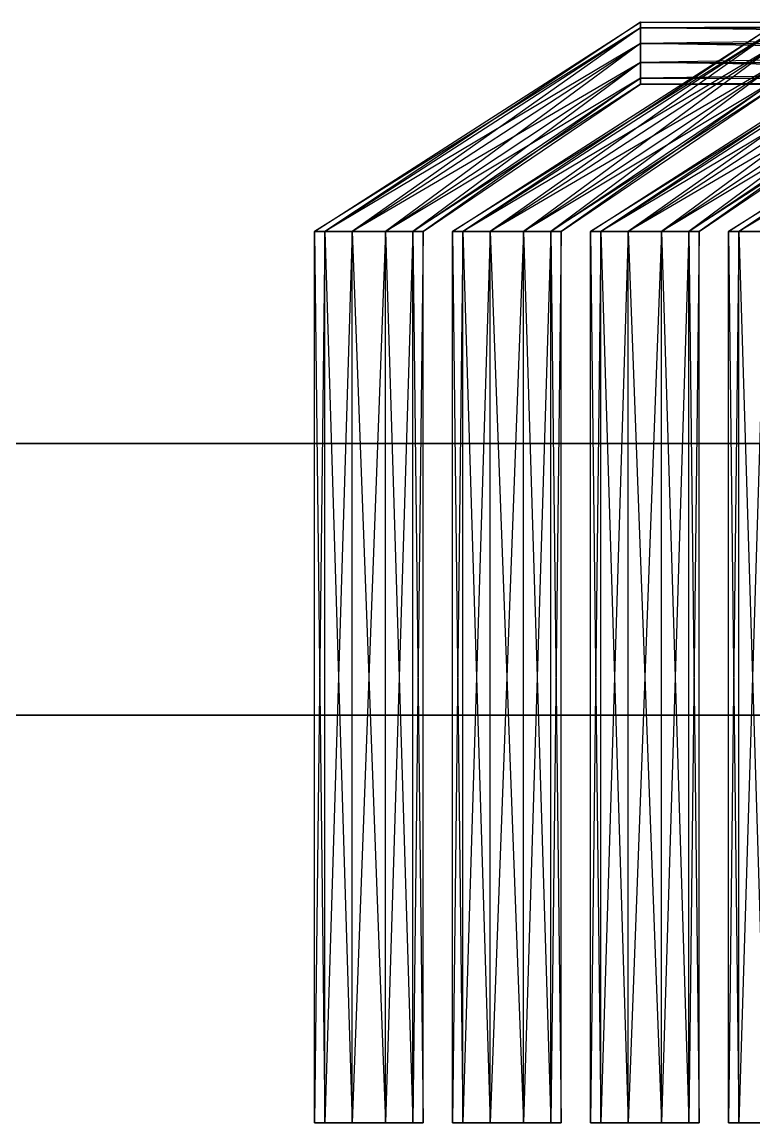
# Model space of a CAD drawing. Extents: x -2 to 217, y -2 to 10.
# Drawn here: x 157.728 to 160.422, y -2 to 2.05 of the extents above; entities that cross this region are included whole.
import ezdxf

# ---------------------------------------------------------------- set-up
doc = ezdxf.new("R2010")
doc.units = 0
doc.layers.add('UB3D', color=1, linetype='CONTINUOUS')

msp = doc.modelspace()

# ---------------------------------------------------------------- linework, layer by layer
at = {"layer": 'UB3D', "color": 254}
for points in [[(160.004, 2.02831, -73.0344), (158.804, 1.280011, -73.152), (160.004, 2.050101, -73.152)], [(158.804, 1.280011, -73.152), (160.004, 2.050101, -73.152), (158.8422, 1.280011, -73.2696)], [(158.8422, 1.280011, -73.0344), (160.004, 2.02831, -73.0344), (158.804, 1.280011, -73.152)], [(160.004, 2.050101, -73.152), (158.8422, 1.280011, -73.2696), (160.004, 2.02831, -73.2696)], [(160.004, 1.971266, -72.9618), (158.8422, 1.280011, -73.0344), (160.004, 2.02831, -73.0344)], [(158.8422, 1.280011, -73.2696), (160.004, 2.02831, -73.2696), (158.9422, 1.280011, -73.3422)], [(160.004, 2.02831, -73.2696), (158.9422, 1.280011, -73.3422), (160.004, 1.971266, -73.3422)], [(160.512, 2.02831, -79.1304), (159.312, 1.280011, -79.248), (160.512, 2.050101, -79.248)], [(159.312, 1.280011, -79.248), (160.512, 2.050101, -79.248), (159.3502, 1.280011, -79.3656)], [(160.512, 2.02831, -35.9504), (159.312, 1.280011, -36.068), (160.512, 2.050101, -36.068)], [(159.312, 1.280011, -36.068), (160.512, 2.050101, -36.068), (159.3502, 1.280011, -36.1856)], [(160.512, 2.02831, 3.1656), (159.312, 1.280011, 3.048), (160.512, 2.050101, 3.048)], [(159.312, 1.280011, 3.048), (160.512, 2.050101, 3.048), (159.3502, 1.280011, 2.9304)], [(159.3502, 1.280011, -79.1304), (160.512, 2.02831, -79.1304), (159.312, 1.280011, -79.248)], [(159.3502, 1.280011, -35.9504), (160.512, 2.02831, -35.9504), (159.312, 1.280011, -36.068)], [(159.3502, 1.280011, 3.1656), (160.512, 2.02831, 3.1656), (159.312, 1.280011, 3.048)], [(160.512, 2.050101, -79.248), (159.3502, 1.280011, -79.3656), (160.512, 2.02831, -79.3656)], [(160.512, 2.050101, -36.068), (159.3502, 1.280011, -36.1856), (160.512, 2.02831, -36.1856)], [(160.512, 2.050101, 3.048), (159.3502, 1.280011, 2.9304), (160.512, 2.02831, 2.9304)], [(160.512, 1.971266, -79.0578), (159.3502, 1.280011, -79.1304), (160.512, 2.02831, -79.1304)], [(159.3502, 1.280011, -79.3656), (160.512, 2.02831, -79.3656), (159.4502, 1.280011, -79.4382)], [(160.512, 1.971266, -35.8778), (159.3502, 1.280011, -35.9504), (160.512, 2.02831, -35.9504)], [(159.3502, 1.280011, -36.1856), (160.512, 2.02831, -36.1856), (159.4502, 1.280011, -36.2582)], [(160.512, 1.971266, 3.2382), (159.3502, 1.280011, 3.1656), (160.512, 2.02831, 3.1656)], [(159.3502, 1.280011, 2.9304), (160.512, 2.02831, 2.9304), (159.4502, 1.280011, 2.8578)], [(160.512, 2.02831, -79.3656), (159.4502, 1.280011, -79.4382), (160.512, 1.971266, -79.4382)], [(160.512, 2.02831, -36.1856), (159.4502, 1.280011, -36.2582), (160.512, 1.971266, -36.2582)], [(160.512, 2.02831, 2.9304), (159.4502, 1.280011, 2.8578), (160.512, 1.971266, 2.8578)], [(161.02, 2.02831, -42.0464), (159.82, 1.280011, -42.164), (161.02, 2.050101, -42.164)], [(159.82, 1.280011, -42.164), (161.02, 2.050101, -42.164), (159.8582, 1.280011, -42.2816)], [(161.02, 2.02831, -2.9304), (159.82, 1.280011, -3.048), (161.02, 2.050101, -3.048)], [(159.82, 1.280011, -3.048), (161.02, 2.050101, -3.048), (159.8582, 1.280011, -3.1656)], [(161.02, 2.02831, 42.2816), (159.82, 1.280011, 42.164), (161.02, 2.050101, 42.164)], [(159.82, 1.280011, 42.164), (161.02, 2.050101, 42.164), (159.8582, 1.280011, 42.0464)], [(159.8582, 1.280011, -42.0464), (161.02, 2.02831, -42.0464), (159.82, 1.280011, -42.164)], [(159.8582, 1.280011, -2.9304), (161.02, 2.02831, -2.9304), (159.82, 1.280011, -3.048)], [(159.8582, 1.280011, 42.2816), (161.02, 2.02831, 42.2816), (159.82, 1.280011, 42.164)], [(161.02, 2.050101, -42.164), (159.8582, 1.280011, -42.2816), (161.02, 2.02831, -42.2816)], [(161.02, 2.050101, -3.048), (159.8582, 1.280011, -3.1656), (161.02, 2.02831, -3.1656)], [(161.02, 2.050101, 42.164), (159.8582, 1.280011, 42.0464), (161.02, 2.02831, 42.0464)], [(161.02, 1.971266, -41.9738), (159.8582, 1.280011, -42.0464), (161.02, 2.02831, -42.0464)], [(159.8582, 1.280011, -42.2816), (161.02, 2.02831, -42.2816), (159.9582, 1.280011, -42.3542)], [(161.02, 1.971266, -2.8578), (159.8582, 1.280011, -2.9304), (161.02, 2.02831, -2.9304)], [(159.8582, 1.280011, -3.1656), (161.02, 2.02831, -3.1656), (159.9582, 1.280011, -3.2382)], [(161.02, 1.971266, 42.3542), (159.8582, 1.280011, 42.2816), (161.02, 2.02831, 42.2816)], [(159.8582, 1.280011, 42.0464), (161.02, 2.02831, 42.0464), (159.9582, 1.280011, 41.9738)], [(161.02, 2.02831, -42.2816), (159.9582, 1.280011, -42.3542), (161.02, 1.971266, -42.3542)], [(161.02, 2.02831, -3.1656), (159.9582, 1.280011, -3.2382), (161.02, 1.971266, -3.2382)], [(161.02, 2.02831, 42.0464), (159.9582, 1.280011, 41.9738), (161.02, 1.971266, 41.9738)], [(160.004, 2.02831, -73.0344), (164.004, 2.02831, -73.0344), (160.004, 2.050101, -73.152)], [(164.004, 2.02831, -73.0344), (160.004, 2.050101, -73.152), (164.004, 2.050101, -73.152)], [(160.004, 2.050101, -73.152), (164.004, 2.050101, -73.152), (160.004, 2.02831, -73.2696)], [(164.004, 2.050101, -73.152), (160.004, 2.02831, -73.2696), (164.004, 2.02831, -73.2696)], [(160.004, 1.971266, -72.9618), (164.004, 1.971266, -72.9618), (160.004, 2.02831, -73.0344)], [(164.004, 1.971266, -72.9618), (160.004, 2.02831, -73.0344), (164.004, 2.02831, -73.0344)], [(160.004, 2.02831, -73.2696), (164.004, 2.02831, -73.2696), (160.004, 1.971266, -73.3422)], [(164.004, 2.02831, -73.2696), (160.004, 1.971266, -73.3422), (164.004, 1.971266, -73.3422)], [(161.528, 2.02831, 36.1856), (160.328, 1.280011, 36.068), (161.528, 2.050101, 36.068)], [(160.328, 1.280011, 36.068), (161.528, 2.050101, 36.068), (160.3662, 1.280011, 35.9504)], [(160.3662, 1.280011, 36.1856), (161.528, 2.02831, 36.1856), (160.328, 1.280011, 36.068)], [(161.528, 2.050101, 36.068), (160.3662, 1.280011, 35.9504), (161.528, 2.02831, 35.9504)], [(161.528, 1.971266, 36.2582), (160.3662, 1.280011, 36.1856), (161.528, 2.02831, 36.1856)], [(160.3662, 1.280011, 35.9504), (161.528, 2.02831, 35.9504), (160.4662, 1.280011, 35.8778)], [(158.9422, 1.280011, -72.9618), (160.004, 1.971266, -72.9618), (158.8422, 1.280011, -73.0344)], [(160.004, 1.90076, -72.9618), (158.9422, 1.280011, -72.9618), (160.004, 1.971266, -72.9618)], [(158.9422, 1.280011, -73.3422), (160.004, 1.971266, -73.3422), (159.0658, 1.280011, -73.3422)], [(160.004, 1.971266, -73.3422), (159.0658, 1.280011, -73.3422), (160.004, 1.90076, -73.3422)], [(159.4502, 1.280011, -79.0578), (160.512, 1.971266, -79.0578), (159.3502, 1.280011, -79.1304)], [(159.4502, 1.280011, -35.8778), (160.512, 1.971266, -35.8778), (159.3502, 1.280011, -35.9504)], [(159.4502, 1.280011, 3.2382), (160.512, 1.971266, 3.2382), (159.3502, 1.280011, 3.1656)], [(160.512, 1.90076, -79.0578), (159.4502, 1.280011, -79.0578), (160.512, 1.971266, -79.0578)], [(159.4502, 1.280011, -79.4382), (160.512, 1.971266, -79.4382), (159.5738, 1.280011, -79.4382)], [(160.512, 1.90076, -35.8778), (159.4502, 1.280011, -35.8778), (160.512, 1.971266, -35.8778)], [(159.4502, 1.280011, -36.2582), (160.512, 1.971266, -36.2582), (159.5738, 1.280011, -36.2582)], [(160.512, 1.90076, 3.2382), (159.4502, 1.280011, 3.2382), (160.512, 1.971266, 3.2382)], [(159.4502, 1.280011, 2.8578), (160.512, 1.971266, 2.8578), (159.5738, 1.280011, 2.8578)], [(160.512, 1.971266, -79.4382), (159.5738, 1.280011, -79.4382), (160.512, 1.90076, -79.4382)], [(160.512, 1.971266, -36.2582), (159.5738, 1.280011, -36.2582), (160.512, 1.90076, -36.2582)], [(160.512, 1.971266, 2.8578), (159.5738, 1.280011, 2.8578), (160.512, 1.90076, 2.8578)], [(159.9582, 1.280011, -41.9738), (161.02, 1.971266, -41.9738), (159.8582, 1.280011, -42.0464)], [(159.9582, 1.280011, -2.8578), (161.02, 1.971266, -2.8578), (159.8582, 1.280011, -2.9304)], [(159.9582, 1.280011, 42.3542), (161.02, 1.971266, 42.3542), (159.8582, 1.280011, 42.2816)], [(161.02, 1.90076, -41.9738), (159.9582, 1.280011, -41.9738), (161.02, 1.971266, -41.9738)], [(159.9582, 1.280011, -42.3542), (161.02, 1.971266, -42.3542), (160.0818, 1.280011, -42.3542)], [(161.02, 1.90076, -2.8578), (159.9582, 1.280011, -2.8578), (161.02, 1.971266, -2.8578)], [(159.9582, 1.280011, -3.2382), (161.02, 1.971266, -3.2382), (160.0818, 1.280011, -3.2382)], [(161.02, 1.90076, 42.3542), (159.9582, 1.280011, 42.3542), (161.02, 1.971266, 42.3542)], [(159.9582, 1.280011, 41.9738), (161.02, 1.971266, 41.9738), (160.0818, 1.280011, 41.9738)], [(160.004, 1.90076, -72.9618), (164.004, 1.90076, -72.9618), (160.004, 1.971266, -72.9618)], [(164.004, 1.90076, -72.9618), (160.004, 1.971266, -72.9618), (164.004, 1.971266, -72.9618)], [(160.004, 1.971266, -73.3422), (164.004, 1.971266, -73.3422), (160.004, 1.90076, -73.3422)], [(164.004, 1.971266, -73.3422), (160.004, 1.90076, -73.3422), (164.004, 1.90076, -73.3422)], [(161.02, 1.971266, -42.3542), (160.0818, 1.280011, -42.3542), (161.02, 1.90076, -42.3542)], [(161.02, 1.971266, -3.2382), (160.0818, 1.280011, -3.2382), (161.02, 1.90076, -3.2382)], [(161.02, 1.971266, 41.9738), (160.0818, 1.280011, 41.9738), (161.02, 1.90076, 41.9738)], [(160.4662, 1.280011, 36.2582), (161.528, 1.971266, 36.2582), (160.3662, 1.280011, 36.1856)], [(159.0658, 1.280011, -72.9618), (160.004, 1.90076, -72.9618), (158.9422, 1.280011, -72.9618)], [(160.004, 1.843716, -73.0344), (159.0658, 1.280011, -72.9618), (160.004, 1.90076, -72.9618)], [(159.0658, 1.280011, -73.3422), (160.004, 1.90076, -73.3422), (159.1658, 1.280011, -73.2696)], [(160.004, 1.90076, -73.3422), (159.1658, 1.280011, -73.2696), (160.004, 1.843716, -73.2696)], [(159.5738, 1.280011, -79.0578), (160.512, 1.90076, -79.0578), (159.4502, 1.280011, -79.0578)], [(159.5738, 1.280011, -35.8778), (160.512, 1.90076, -35.8778), (159.4502, 1.280011, -35.8778)], [(159.5738, 1.280011, 3.2382), (160.512, 1.90076, 3.2382), (159.4502, 1.280011, 3.2382)], [(160.512, 1.843716, -79.1304), (159.5738, 1.280011, -79.0578), (160.512, 1.90076, -79.0578)], [(159.5738, 1.280011, -79.4382), (160.512, 1.90076, -79.4382), (159.6738, 1.280011, -79.3656)], [(160.512, 1.843716, -35.9504), (159.5738, 1.280011, -35.8778), (160.512, 1.90076, -35.8778)], [(159.5738, 1.280011, -36.2582), (160.512, 1.90076, -36.2582), (159.6738, 1.280011, -36.1856)], [(160.512, 1.843716, 3.1656), (159.5738, 1.280011, 3.2382), (160.512, 1.90076, 3.2382)], [(159.5738, 1.280011, 2.8578), (160.512, 1.90076, 2.8578), (159.6738, 1.280011, 2.9304)], [(160.512, 1.90076, -79.4382), (159.6738, 1.280011, -79.3656), (160.512, 1.843716, -79.3656)], [(160.512, 1.90076, -36.2582), (159.6738, 1.280011, -36.1856), (160.512, 1.843716, -36.1856)], [(160.512, 1.90076, 2.8578), (159.6738, 1.280011, 2.9304), (160.512, 1.843716, 2.9304)], [(160.0818, 1.280011, -41.9738), (161.02, 1.90076, -41.9738), (159.9582, 1.280011, -41.9738)], [(160.0818, 1.280011, -2.8578), (161.02, 1.90076, -2.8578), (159.9582, 1.280011, -2.8578)], [(160.0818, 1.280011, 42.3542), (161.02, 1.90076, 42.3542), (159.9582, 1.280011, 42.3542)], [(160.004, 1.843716, -73.0344), (164.004, 1.843716, -73.0344), (160.004, 1.90076, -72.9618)], [(164.004, 1.843716, -73.0344), (160.004, 1.90076, -72.9618), (164.004, 1.90076, -72.9618)], [(160.004, 1.90076, -73.3422), (164.004, 1.90076, -73.3422), (160.004, 1.843716, -73.2696)], [(164.004, 1.90076, -73.3422), (160.004, 1.843716, -73.2696), (164.004, 1.843716, -73.2696)], [(161.02, 1.843716, -42.0464), (160.0818, 1.280011, -41.9738), (161.02, 1.90076, -41.9738)], [(160.0818, 1.280011, -42.3542), (161.02, 1.90076, -42.3542), (160.1818, 1.280011, -42.2816)], [(161.02, 1.843716, -2.9304), (160.0818, 1.280011, -2.8578), (161.02, 1.90076, -2.8578)], [(160.0818, 1.280011, -3.2382), (161.02, 1.90076, -3.2382), (160.1818, 1.280011, -3.1656)], [(161.02, 1.843716, 42.2816), (160.0818, 1.280011, 42.3542), (161.02, 1.90076, 42.3542)], [(160.0818, 1.280011, 41.9738), (161.02, 1.90076, 41.9738), (160.1818, 1.280011, 42.0464)], [(161.02, 1.90076, -42.3542), (160.1818, 1.280011, -42.2816), (161.02, 1.843716, -42.2816)], [(161.02, 1.90076, -3.2382), (160.1818, 1.280011, -3.1656), (161.02, 1.843716, -3.1656)], [(161.02, 1.90076, 41.9738), (160.1818, 1.280011, 42.0464), (161.02, 1.843716, 42.0464)], [(159.1658, 1.280011, -73.152), (160.004, 1.843716, -73.0344), (159.0658, 1.280011, -72.9618)], [(160.004, 1.821926, -73.152), (159.1658, 1.280011, -73.152), (160.004, 1.843716, -73.0344)], [(159.1658, 1.280011, -73.2696), (160.004, 1.843716, -73.2696), (159.204, 1.280011, -73.152)], [(160.004, 1.843716, -73.2696), (159.204, 1.280011, -73.152), (160.004, 1.821926, -73.152)], [(159.6738, 1.280011, -79.248), (160.512, 1.843716, -79.1304), (159.5738, 1.280011, -79.0578)], [(159.6738, 1.280011, -36.068), (160.512, 1.843716, -35.9504), (159.5738, 1.280011, -35.8778)], [(159.6738, 1.280011, 3.048), (160.512, 1.843716, 3.1656), (159.5738, 1.280011, 3.2382)], [(160.512, 1.821926, -79.248), (159.6738, 1.280011, -79.248), (160.512, 1.843716, -79.1304)], [(159.6738, 1.280011, -79.3656), (160.512, 1.843716, -79.3656), (159.712, 1.280011, -79.248)], [(160.512, 1.821926, -36.068), (159.6738, 1.280011, -36.068), (160.512, 1.843716, -35.9504)], [(159.6738, 1.280011, -36.1856), (160.512, 1.843716, -36.1856), (159.712, 1.280011, -36.068)], [(160.512, 1.821926, 3.048), (159.6738, 1.280011, 3.048), (160.512, 1.843716, 3.1656)], [(159.6738, 1.280011, 2.9304), (160.512, 1.843716, 2.9304), (159.712, 1.280011, 3.048)], [(160.512, 1.843716, -79.3656), (159.712, 1.280011, -79.248), (160.512, 1.821926, -79.248)], [(160.512, 1.843716, -36.1856), (159.712, 1.280011, -36.068), (160.512, 1.821926, -36.068)], [(160.512, 1.843716, 2.9304), (159.712, 1.280011, 3.048), (160.512, 1.821926, 3.048)], [(160.004, 1.821926, -73.152), (164.004, 1.821926, -73.152), (160.004, 1.843716, -73.0344)], [(164.004, 1.821926, -73.152), (160.004, 1.843716, -73.0344), (164.004, 1.843716, -73.0344)], [(160.004, 1.843716, -73.2696), (164.004, 1.843716, -73.2696), (160.004, 1.821926, -73.152)], [(164.004, 1.843716, -73.2696), (160.004, 1.821926, -73.152), (164.004, 1.821926, -73.152)], [(160.1818, 1.280011, -42.164), (161.02, 1.843716, -42.0464), (160.0818, 1.280011, -41.9738)], [(160.1818, 1.280011, -3.048), (161.02, 1.843716, -2.9304), (160.0818, 1.280011, -2.8578)], [(160.1818, 1.280011, 42.164), (161.02, 1.843716, 42.2816), (160.0818, 1.280011, 42.3542)], [(161.02, 1.821926, -42.164), (160.1818, 1.280011, -42.164), (161.02, 1.843716, -42.0464)], [(160.1818, 1.280011, -42.2816), (161.02, 1.843716, -42.2816), (160.22, 1.280011, -42.164)], [(161.02, 1.821926, -3.048), (160.1818, 1.280011, -3.048), (161.02, 1.843716, -2.9304)], [(160.1818, 1.280011, -3.1656), (161.02, 1.843716, -3.1656), (160.22, 1.280011, -3.048)], [(161.02, 1.821926, 42.164), (160.1818, 1.280011, 42.164), (161.02, 1.843716, 42.2816)], [(160.1818, 1.280011, 42.0464), (161.02, 1.843716, 42.0464), (160.22, 1.280011, 42.164)], [(161.02, 1.843716, -42.2816), (160.22, 1.280011, -42.164), (161.02, 1.821926, -42.164)], [(161.02, 1.843716, -3.1656), (160.22, 1.280011, -3.048), (161.02, 1.821926, -3.048)], [(161.02, 1.843716, 42.0464), (160.22, 1.280011, 42.164), (161.02, 1.821926, 42.164)], [(159.204, 1.280011, -73.152), (160.004, 1.821926, -73.152), (159.1658, 1.280011, -73.152)], [(159.712, 1.280011, -79.248), (160.512, 1.821926, -79.248), (159.6738, 1.280011, -79.248)], [(159.712, 1.280011, -36.068), (160.512, 1.821926, -36.068), (159.6738, 1.280011, -36.068)], [(159.712, 1.280011, 3.048), (160.512, 1.821926, 3.048), (159.6738, 1.280011, 3.048)], [(160.22, 1.280011, -42.164), (161.02, 1.821926, -42.164), (160.1818, 1.280011, -42.164)], [(160.22, 1.280011, -3.048), (161.02, 1.821926, -3.048), (160.1818, 1.280011, -3.048)], [(160.22, 1.280011, 42.164), (161.02, 1.821926, 42.164), (160.1818, 1.280011, 42.164)], [(158.8422, -2, -73.0344), (158.8422, 1.280011, -73.0344), (158.804, -2, -73.152)], [(158.8422, 1.280011, -73.0344), (158.804, -2, -73.152), (158.804, 1.280011, -73.152)], [(158.804, -2, -73.152), (158.804, 1.280011, -73.152), (158.8422, -2, -73.2696)], [(158.804, 1.280011, -73.152), (158.8422, -2, -73.2696), (158.8422, 1.280011, -73.2696)], [(158.9422, -2, -72.9618), (158.9422, 1.280011, -72.9618), (158.8422, -2, -73.0344)], [(158.9422, 1.280011, -72.9618), (158.8422, -2, -73.0344), (158.8422, 1.280011, -73.0344)], [(158.8422, -2, -73.2696), (158.8422, 1.280011, -73.2696), (158.9422, -2, -73.3422)], [(158.8422, 1.280011, -73.2696), (158.9422, -2, -73.3422), (158.9422, 1.280011, -73.3422)], [(159.0658, -2, -72.9618), (159.0658, 1.280011, -72.9618), (158.9422, -2, -72.9618)], [(159.0658, 1.280011, -72.9618), (158.9422, -2, -72.9618), (158.9422, 1.280011, -72.9618)], [(158.9422, -2, -73.3422), (158.9422, 1.280011, -73.3422), (159.0658, -2, -73.3422)], [(158.9422, 1.280011, -73.3422), (159.0658, -2, -73.3422), (159.0658, 1.280011, -73.3422)], [(159.1658, -2, -73.0344), (159.1658, 1.280011, -73.152), (159.0658, -2, -72.9618)], [(159.1658, 1.280011, -73.152), (159.0658, -2, -72.9618), (159.0658, 1.280011, -72.9618)], [(159.0658, -2, -73.3422), (159.0658, 1.280011, -73.3422), (159.1658, -2, -73.2696)], [(159.0658, 1.280011, -73.3422), (159.1658, -2, -73.2696), (159.1658, 1.280011, -73.2696)], [(159.204, -2, -73.152), (159.204, 1.280011, -73.152), (159.1658, -2, -73.0344)], [(159.204, 1.280011, -73.152), (159.1658, -2, -73.0344), (159.1658, 1.280011, -73.152)], [(159.1658, -2, -73.2696), (159.1658, 1.280011, -73.2696), (159.204, -2, -73.152)], [(159.1658, 1.280011, -73.2696), (159.204, -2, -73.152), (159.204, 1.280011, -73.152)], [(159.3502, -2, -79.1304), (159.3502, 1.280011, -79.1304), (159.312, -2, -79.248)], [(159.3502, 1.280011, -79.1304), (159.312, -2, -79.248), (159.312, 1.280011, -79.248)], [(159.312, -2, -79.248), (159.312, 1.280011, -79.248), (159.3502, -2, -79.3656)], [(159.312, 1.280011, -79.248), (159.3502, -2, -79.3656), (159.3502, 1.280011, -79.3656)], [(159.3502, -2, -35.9504), (159.3502, 1.280011, -35.9504), (159.312, -2, -36.068)], [(159.3502, 1.280011, -35.9504), (159.312, -2, -36.068), (159.312, 1.280011, -36.068)], [(159.312, -2, -36.068), (159.312, 1.280011, -36.068), (159.3502, -2, -36.1856)], [(159.312, 1.280011, -36.068), (159.3502, -2, -36.1856), (159.3502, 1.280011, -36.1856)], [(159.3502, -2, 3.1656), (159.3502, 1.280011, 3.1656), (159.312, -2, 3.048)], [(159.3502, 1.280011, 3.1656), (159.312, -2, 3.048), (159.312, 1.280011, 3.048)], [(159.312, -2, 3.048), (159.312, 1.280011, 3.048), (159.3502, -2, 2.9304)], [(159.312, 1.280011, 3.048), (159.3502, -2, 2.9304), (159.3502, 1.280011, 2.9304)], [(159.4502, -2, -79.0578), (159.4502, 1.280011, -79.0578), (159.3502, -2, -79.1304)], [(159.4502, 1.280011, -79.0578), (159.3502, -2, -79.1304), (159.3502, 1.280011, -79.1304)], [(159.3502, -2, -79.3656), (159.3502, 1.280011, -79.3656), (159.4502, -2, -79.4382)], [(159.3502, 1.280011, -79.3656), (159.4502, -2, -79.4382), (159.4502, 1.280011, -79.4382)], [(159.4502, -2, -35.8778), (159.4502, 1.280011, -35.8778), (159.3502, -2, -35.9504)], [(159.4502, 1.280011, -35.8778), (159.3502, -2, -35.9504), (159.3502, 1.280011, -35.9504)], [(159.3502, -2, -36.1856), (159.3502, 1.280011, -36.1856), (159.4502, -2, -36.2582)], [(159.3502, 1.280011, -36.1856), (159.4502, -2, -36.2582), (159.4502, 1.280011, -36.2582)], [(159.4502, -2, 3.2382), (159.4502, 1.280011, 3.2382), (159.3502, -2, 3.1656)], [(159.4502, 1.280011, 3.2382), (159.3502, -2, 3.1656), (159.3502, 1.280011, 3.1656)], [(159.3502, -2, 2.9304), (159.3502, 1.280011, 2.9304), (159.4502, -2, 2.8578)], [(159.3502, 1.280011, 2.9304), (159.4502, -2, 2.8578), (159.4502, 1.280011, 2.8578)], [(159.5738, -2, -79.0578), (159.5738, 1.280011, -79.0578), (159.4502, -2, -79.0578)], [(159.5738, 1.280011, -79.0578), (159.4502, -2, -79.0578), (159.4502, 1.280011, -79.0578)], [(159.4502, -2, -79.4382), (159.4502, 1.280011, -79.4382), (159.5738, -2, -79.4382)], [(159.4502, 1.280011, -79.4382), (159.5738, -2, -79.4382), (159.5738, 1.280011, -79.4382)], [(159.5738, -2, -35.8778), (159.5738, 1.280011, -35.8778), (159.4502, -2, -35.8778)], [(159.5738, 1.280011, -35.8778), (159.4502, -2, -35.8778), (159.4502, 1.280011, -35.8778)], [(159.4502, -2, -36.2582), (159.4502, 1.280011, -36.2582), (159.5738, -2, -36.2582)], [(159.4502, 1.280011, -36.2582), (159.5738, -2, -36.2582), (159.5738, 1.280011, -36.2582)], [(159.5738, -2, 3.2382), (159.5738, 1.280011, 3.2382), (159.4502, -2, 3.2382)], [(159.5738, 1.280011, 3.2382), (159.4502, -2, 3.2382), (159.4502, 1.280011, 3.2382)], [(159.4502, -2, 2.8578), (159.4502, 1.280011, 2.8578), (159.5738, -2, 2.8578)], [(159.4502, 1.280011, 2.8578), (159.5738, -2, 2.8578), (159.5738, 1.280011, 2.8578)], [(159.6738, -2, -79.1304), (159.6738, 1.280011, -79.248), (159.5738, -2, -79.0578)], [(159.6738, 1.280011, -79.248), (159.5738, -2, -79.0578), (159.5738, 1.280011, -79.0578)], [(159.5738, -2, -79.4382), (159.5738, 1.280011, -79.4382), (159.6738, -2, -79.3656)], [(159.5738, 1.280011, -79.4382), (159.6738, -2, -79.3656), (159.6738, 1.280011, -79.3656)], [(159.6738, -2, -35.9504), (159.6738, 1.280011, -36.068), (159.5738, -2, -35.8778)], [(159.6738, 1.280011, -36.068), (159.5738, -2, -35.8778), (159.5738, 1.280011, -35.8778)], [(159.5738, -2, -36.2582), (159.5738, 1.280011, -36.2582), (159.6738, -2, -36.1856)], [(159.5738, 1.280011, -36.2582), (159.6738, -2, -36.1856), (159.6738, 1.280011, -36.1856)], [(159.6738, -2, 3.1656), (159.6738, 1.280011, 3.048), (159.5738, -2, 3.2382)], [(159.6738, 1.280011, 3.048), (159.5738, -2, 3.2382), (159.5738, 1.280011, 3.2382)], [(159.5738, -2, 2.8578), (159.5738, 1.280011, 2.8578), (159.6738, -2, 2.9304)], [(159.5738, 1.280011, 2.8578), (159.6738, -2, 2.9304), (159.6738, 1.280011, 2.9304)], [(159.712, -2, -79.248), (159.712, 1.280011, -79.248), (159.6738, -2, -79.1304)], [(159.712, 1.280011, -79.248), (159.6738, -2, -79.1304), (159.6738, 1.280011, -79.248)], [(159.6738, -2, -79.3656), (159.6738, 1.280011, -79.3656), (159.712, -2, -79.248)], [(159.6738, 1.280011, -79.3656), (159.712, -2, -79.248), (159.712, 1.280011, -79.248)], [(159.712, -2, -36.068), (159.712, 1.280011, -36.068), (159.6738, -2, -35.9504)], [(159.712, 1.280011, -36.068), (159.6738, -2, -35.9504), (159.6738, 1.280011, -36.068)], [(159.6738, -2, -36.1856), (159.6738, 1.280011, -36.1856), (159.712, -2, -36.068)], [(159.6738, 1.280011, -36.1856), (159.712, -2, -36.068), (159.712, 1.280011, -36.068)], [(159.712, -2, 3.048), (159.712, 1.280011, 3.048), (159.6738, -2, 3.1656)], [(159.712, 1.280011, 3.048), (159.6738, -2, 3.1656), (159.6738, 1.280011, 3.048)], [(159.6738, -2, 2.9304), (159.6738, 1.280011, 2.9304), (159.712, -2, 3.048)], [(159.6738, 1.280011, 2.9304), (159.712, -2, 3.048), (159.712, 1.280011, 3.048)], [(159.8582, -2, -42.0464), (159.8582, 1.280011, -42.0464), (159.82, -2, -42.164)], [(159.8582, 1.280011, -42.0464), (159.82, -2, -42.164), (159.82, 1.280011, -42.164)], [(159.82, -2, -42.164), (159.82, 1.280011, -42.164), (159.8582, -2, -42.2816)], [(159.82, 1.280011, -42.164), (159.8582, -2, -42.2816), (159.8582, 1.280011, -42.2816)], [(159.8582, -2, -2.9304), (159.8582, 1.280011, -2.9304), (159.82, -2, -3.048)], [(159.8582, 1.280011, -2.9304), (159.82, -2, -3.048), (159.82, 1.280011, -3.048)], [(159.82, -2, -3.048), (159.82, 1.280011, -3.048), (159.8582, -2, -3.1656)], [(159.82, 1.280011, -3.048), (159.8582, -2, -3.1656), (159.8582, 1.280011, -3.1656)], [(159.8582, -2, 42.2816), (159.8582, 1.280011, 42.2816), (159.82, -2, 42.164)], [(159.8582, 1.280011, 42.2816), (159.82, -2, 42.164), (159.82, 1.280011, 42.164)], [(159.82, -2, 42.164), (159.82, 1.280011, 42.164), (159.8582, -2, 42.0464)], [(159.82, 1.280011, 42.164), (159.8582, -2, 42.0464), (159.8582, 1.280011, 42.0464)], [(159.9582, -2, -41.9738), (159.9582, 1.280011, -41.9738), (159.8582, -2, -42.0464)], [(159.9582, 1.280011, -41.9738), (159.8582, -2, -42.0464), (159.8582, 1.280011, -42.0464)], [(159.8582, -2, -42.2816), (159.8582, 1.280011, -42.2816), (159.9582, -2, -42.3542)], [(159.8582, 1.280011, -42.2816), (159.9582, -2, -42.3542), (159.9582, 1.280011, -42.3542)], [(159.9582, -2, -2.8578), (159.9582, 1.280011, -2.8578), (159.8582, -2, -2.9304)], [(159.9582, 1.280011, -2.8578), (159.8582, -2, -2.9304), (159.8582, 1.280011, -2.9304)], [(159.8582, -2, -3.1656), (159.8582, 1.280011, -3.1656), (159.9582, -2, -3.2382)], [(159.8582, 1.280011, -3.1656), (159.9582, -2, -3.2382), (159.9582, 1.280011, -3.2382)], [(159.9582, -2, 42.3542), (159.9582, 1.280011, 42.3542), (159.8582, -2, 42.2816)], [(159.9582, 1.280011, 42.3542), (159.8582, -2, 42.2816), (159.8582, 1.280011, 42.2816)], [(159.8582, -2, 42.0464), (159.8582, 1.280011, 42.0464), (159.9582, -2, 41.9738)], [(159.8582, 1.280011, 42.0464), (159.9582, -2, 41.9738), (159.9582, 1.280011, 41.9738)], [(160.0818, -2, -41.9738), (160.0818, 1.280011, -41.9738), (159.9582, -2, -41.9738)], [(160.0818, 1.280011, -41.9738), (159.9582, -2, -41.9738), (159.9582, 1.280011, -41.9738)], [(159.9582, -2, -42.3542), (159.9582, 1.280011, -42.3542), (160.0818, -2, -42.3542)], [(159.9582, 1.280011, -42.3542), (160.0818, -2, -42.3542), (160.0818, 1.280011, -42.3542)], [(160.0818, -2, -2.8578), (160.0818, 1.280011, -2.8578), (159.9582, -2, -2.8578)], [(160.0818, 1.280011, -2.8578), (159.9582, -2, -2.8578), (159.9582, 1.280011, -2.8578)], [(159.9582, -2, -3.2382), (159.9582, 1.280011, -3.2382), (160.0818, -2, -3.2382)], [(159.9582, 1.280011, -3.2382), (160.0818, -2, -3.2382), (160.0818, 1.280011, -3.2382)], [(160.0818, -2, 42.3542), (160.0818, 1.280011, 42.3542), (159.9582, -2, 42.3542)], [(160.0818, 1.280011, 42.3542), (159.9582, -2, 42.3542), (159.9582, 1.280011, 42.3542)], [(159.9582, -2, 41.9738), (159.9582, 1.280011, 41.9738), (160.0818, -2, 41.9738)], [(159.9582, 1.280011, 41.9738), (160.0818, -2, 41.9738), (160.0818, 1.280011, 41.9738)], [(160.1818, -2, -42.0464), (160.1818, 1.280011, -42.164), (160.0818, -2, -41.9738)], [(160.1818, 1.280011, -42.164), (160.0818, -2, -41.9738), (160.0818, 1.280011, -41.9738)], [(160.0818, -2, -42.3542), (160.0818, 1.280011, -42.3542), (160.1818, -2, -42.2816)], [(160.0818, 1.280011, -42.3542), (160.1818, -2, -42.2816), (160.1818, 1.280011, -42.2816)], [(160.1818, -2, -2.9304), (160.1818, 1.280011, -3.048), (160.0818, -2, -2.8578)], [(160.1818, 1.280011, -3.048), (160.0818, -2, -2.8578), (160.0818, 1.280011, -2.8578)], [(160.0818, -2, -3.2382), (160.0818, 1.280011, -3.2382), (160.1818, -2, -3.1656)], [(160.0818, 1.280011, -3.2382), (160.1818, -2, -3.1656), (160.1818, 1.280011, -3.1656)], [(160.1818, -2, 42.2816), (160.1818, 1.280011, 42.164), (160.0818, -2, 42.3542)], [(160.1818, 1.280011, 42.164), (160.0818, -2, 42.3542), (160.0818, 1.280011, 42.3542)], [(160.0818, -2, 41.9738), (160.0818, 1.280011, 41.9738), (160.1818, -2, 42.0464)], [(160.0818, 1.280011, 41.9738), (160.1818, -2, 42.0464), (160.1818, 1.280011, 42.0464)], [(160.22, -2, -42.164), (160.22, 1.280011, -42.164), (160.1818, -2, -42.0464)], [(160.22, 1.280011, -42.164), (160.1818, -2, -42.0464), (160.1818, 1.280011, -42.164)], [(160.1818, -2, -42.2816), (160.1818, 1.280011, -42.2816), (160.22, -2, -42.164)], [(160.1818, 1.280011, -42.2816), (160.22, -2, -42.164), (160.22, 1.280011, -42.164)], [(160.22, -2, -3.048), (160.22, 1.280011, -3.048), (160.1818, -2, -2.9304)], [(160.22, 1.280011, -3.048), (160.1818, -2, -2.9304), (160.1818, 1.280011, -3.048)], [(160.1818, -2, -3.1656), (160.1818, 1.280011, -3.1656), (160.22, -2, -3.048)], [(160.1818, 1.280011, -3.1656), (160.22, -2, -3.048), (160.22, 1.280011, -3.048)], [(160.22, -2, 42.164), (160.22, 1.280011, 42.164), (160.1818, -2, 42.2816)], [(160.22, 1.280011, 42.164), (160.1818, -2, 42.2816), (160.1818, 1.280011, 42.164)], [(160.1818, -2, 42.0464), (160.1818, 1.280011, 42.0464), (160.22, -2, 42.164)], [(160.1818, 1.280011, 42.0464), (160.22, -2, 42.164), (160.22, 1.280011, 42.164)], [(160.3662, -2, 36.1856), (160.3662, 1.280011, 36.1856), (160.328, -2, 36.068)], [(160.3662, 1.280011, 36.1856), (160.328, -2, 36.068), (160.328, 1.280011, 36.068)], [(160.328, -2, 36.068), (160.328, 1.280011, 36.068), (160.3662, -2, 35.9504)], [(160.328, 1.280011, 36.068), (160.3662, -2, 35.9504), (160.3662, 1.280011, 35.9504)], [(160.4662, -2, 36.2582), (160.4662, 1.280011, 36.2582), (160.3662, -2, 36.1856)], [(160.4662, 1.280011, 36.2582), (160.3662, -2, 36.1856), (160.3662, 1.280011, 36.1856)], [(160.3662, -2, 35.9504), (160.3662, 1.280011, 35.9504), (160.4662, -2, 35.8778)], [(160.3662, 1.280011, 35.9504), (160.4662, -2, 35.8778), (160.4662, 1.280011, 35.8778)], [(159.004, -2, -73.152), (158.8422, -2, -73.0344), (158.804, -2, -73.152)], [(159.004, -2, -73.152), (158.804, -2, -73.152), (158.8422, -2, -73.2696)], [(159.004, -2, -73.152), (158.9422, -2, -72.9618), (158.8422, -2, -73.0344)], [(159.004, -2, -73.152), (158.8422, -2, -73.2696), (158.9422, -2, -73.3422)], [(159.004, -2, -73.152), (159.0658, -2, -72.9618), (158.9422, -2, -72.9618)], [(159.004, -2, -73.152), (158.9422, -2, -73.3422), (159.0658, -2, -73.3422)], [(159.004, -2, -73.152), (159.204, -2, -73.152), (159.1658, -2, -73.0344)], [(159.004, -2, -73.152), (159.1658, -2, -73.0344), (159.0658, -2, -72.9618)], [(159.004, -2, -73.152), (159.0658, -2, -73.3422), (159.1658, -2, -73.2696)], [(159.004, -2, -73.152), (159.1658, -2, -73.2696), (159.204, -2, -73.152)], [(159.512, -2, -79.248), (159.3502, -2, -79.1304), (159.312, -2, -79.248)], [(159.512, -2, -79.248), (159.312, -2, -79.248), (159.3502, -2, -79.3656)], [(159.512, -2, -36.068), (159.3502, -2, -35.9504), (159.312, -2, -36.068)], [(159.512, -2, -36.068), (159.312, -2, -36.068), (159.3502, -2, -36.1856)], [(159.512, -2, 3.048), (159.3502, -2, 3.1656), (159.312, -2, 3.048)], [(159.512, -2, 3.048), (159.312, -2, 3.048), (159.3502, -2, 2.9304)], [(159.512, -2, -79.248), (159.4502, -2, -79.0578), (159.3502, -2, -79.1304)], [(159.512, -2, -79.248), (159.3502, -2, -79.3656), (159.4502, -2, -79.4382)], [(159.512, -2, -36.068), (159.4502, -2, -35.8778), (159.3502, -2, -35.9504)], [(159.512, -2, -36.068), (159.3502, -2, -36.1856), (159.4502, -2, -36.2582)], [(159.512, -2, 3.048), (159.4502, -2, 3.2382), (159.3502, -2, 3.1656)], [(159.512, -2, 3.048), (159.3502, -2, 2.9304), (159.4502, -2, 2.8578)], [(159.512, -2, -79.248), (159.5738, -2, -79.0578), (159.4502, -2, -79.0578)], [(159.512, -2, -79.248), (159.4502, -2, -79.4382), (159.5738, -2, -79.4382)], [(159.512, -2, -36.068), (159.5738, -2, -35.8778), (159.4502, -2, -35.8778)], [(159.512, -2, -36.068), (159.4502, -2, -36.2582), (159.5738, -2, -36.2582)], [(159.512, -2, 3.048), (159.5738, -2, 3.2382), (159.4502, -2, 3.2382)], [(159.512, -2, 3.048), (159.4502, -2, 2.8578), (159.5738, -2, 2.8578)], [(159.512, -2, -79.248), (159.712, -2, -79.248), (159.6738, -2, -79.1304)], [(159.512, -2, -79.248), (159.6738, -2, -79.1304), (159.5738, -2, -79.0578)], [(159.512, -2, -79.248), (159.5738, -2, -79.4382), (159.6738, -2, -79.3656)], [(159.512, -2, -79.248), (159.6738, -2, -79.3656), (159.712, -2, -79.248)], [(159.512, -2, -36.068), (159.712, -2, -36.068), (159.6738, -2, -35.9504)], [(159.512, -2, -36.068), (159.6738, -2, -35.9504), (159.5738, -2, -35.8778)], [(159.512, -2, -36.068), (159.5738, -2, -36.2582), (159.6738, -2, -36.1856)], [(159.512, -2, -36.068), (159.6738, -2, -36.1856), (159.712, -2, -36.068)], [(159.512, -2, 3.048), (159.712, -2, 3.048), (159.6738, -2, 3.1656)], [(159.512, -2, 3.048), (159.6738, -2, 3.1656), (159.5738, -2, 3.2382)], [(159.512, -2, 3.048), (159.5738, -2, 2.8578), (159.6738, -2, 2.9304)], [(159.512, -2, 3.048), (159.6738, -2, 2.9304), (159.712, -2, 3.048)], [(160.02, -2, -42.164), (159.8582, -2, -42.0464), (159.82, -2, -42.164)], [(160.02, -2, -42.164), (159.82, -2, -42.164), (159.8582, -2, -42.2816)], [(160.02, -2, -3.048), (159.8582, -2, -2.9304), (159.82, -2, -3.048)], [(160.02, -2, -3.048), (159.82, -2, -3.048), (159.8582, -2, -3.1656)], [(160.02, -2, 42.164), (159.8582, -2, 42.2816), (159.82, -2, 42.164)], [(160.02, -2, 42.164), (159.82, -2, 42.164), (159.8582, -2, 42.0464)], [(160.02, -2, -42.164), (159.9582, -2, -41.9738), (159.8582, -2, -42.0464)], [(160.02, -2, -42.164), (159.8582, -2, -42.2816), (159.9582, -2, -42.3542)], [(160.02, -2, -3.048), (159.9582, -2, -2.8578), (159.8582, -2, -2.9304)], [(160.02, -2, -3.048), (159.8582, -2, -3.1656), (159.9582, -2, -3.2382)], [(160.02, -2, 42.164), (159.9582, -2, 42.3542), (159.8582, -2, 42.2816)], [(160.02, -2, 42.164), (159.8582, -2, 42.0464), (159.9582, -2, 41.9738)], [(160.02, -2, -42.164), (160.0818, -2, -41.9738), (159.9582, -2, -41.9738)], [(160.02, -2, -42.164), (159.9582, -2, -42.3542), (160.0818, -2, -42.3542)], [(160.02, -2, -3.048), (160.0818, -2, -2.8578), (159.9582, -2, -2.8578)], [(160.02, -2, -3.048), (159.9582, -2, -3.2382), (160.0818, -2, -3.2382)], [(160.02, -2, 42.164), (160.0818, -2, 42.3542), (159.9582, -2, 42.3542)], [(160.02, -2, 42.164), (159.9582, -2, 41.9738), (160.0818, -2, 41.9738)], [(160.02, -2, -42.164), (160.22, -2, -42.164), (160.1818, -2, -42.0464)], [(160.02, -2, -42.164), (160.1818, -2, -42.0464), (160.0818, -2, -41.9738)], [(160.02, -2, -42.164), (160.0818, -2, -42.3542), (160.1818, -2, -42.2816)], [(160.02, -2, -42.164), (160.1818, -2, -42.2816), (160.22, -2, -42.164)], [(160.02, -2, -3.048), (160.22, -2, -3.048), (160.1818, -2, -2.9304)], [(160.02, -2, -3.048), (160.1818, -2, -2.9304), (160.0818, -2, -2.8578)], [(160.02, -2, -3.048), (160.0818, -2, -3.2382), (160.1818, -2, -3.1656)], [(160.02, -2, -3.048), (160.1818, -2, -3.1656), (160.22, -2, -3.048)], [(160.02, -2, 42.164), (160.22, -2, 42.164), (160.1818, -2, 42.2816)], [(160.02, -2, 42.164), (160.1818, -2, 42.2816), (160.0818, -2, 42.3542)], [(160.02, -2, 42.164), (160.0818, -2, 41.9738), (160.1818, -2, 42.0464)], [(160.02, -2, 42.164), (160.1818, -2, 42.0464), (160.22, -2, 42.164)], [(160.528, -2, 36.068), (160.3662, -2, 36.1856), (160.328, -2, 36.068)], [(160.528, -2, 36.068), (160.328, -2, 36.068), (160.3662, -2, 35.9504)], [(160.528, -2, 36.068), (160.4662, -2, 36.2582), (160.3662, -2, 36.1856)], [(160.528, -2, 36.068), (160.3662, -2, 35.9504), (160.4662, -2, 35.8778)]]:
    msp.add_3dface(points, dxfattribs=at)
at = {"layer": 'UB3D', "color": 94}
for points in [[(-2.286, 0.5, -81.534), (216.662, 0.5, -81.534), (216.662, -0.5, -81.534), (-2.286, -0.5, -81.534)], [(216.662, 0.5, 72.136), (-2.286, 0.5, 72.136), (-2.286, -0.5, 72.136), (216.662, -0.5, 72.136)], [(-2.286, 0.5, 72.136), (-2.286, 0.5, -81.534), (216.662, 0.5, -81.534)], [(-2.286, 0.5, 72.136), (216.662, 0.5, -81.534), (216.662, 0.5, 72.136)], [(-2.286, 0.5, 72.136), (216.662, 0.5, 72.136), (-2.286, 0.5, 72.136)], [(-2.286, -0.5, 72.136), (216.662, -0.5, 72.136), (216.662, -0.5, -81.534)], [(-2.286, -0.5, 72.136), (216.662, -0.5, -81.534), (-2.286, -0.5, -81.534)]]:
    msp.add_3dface(points, dxfattribs=at)

doc.saveas('drawing.dxf')
